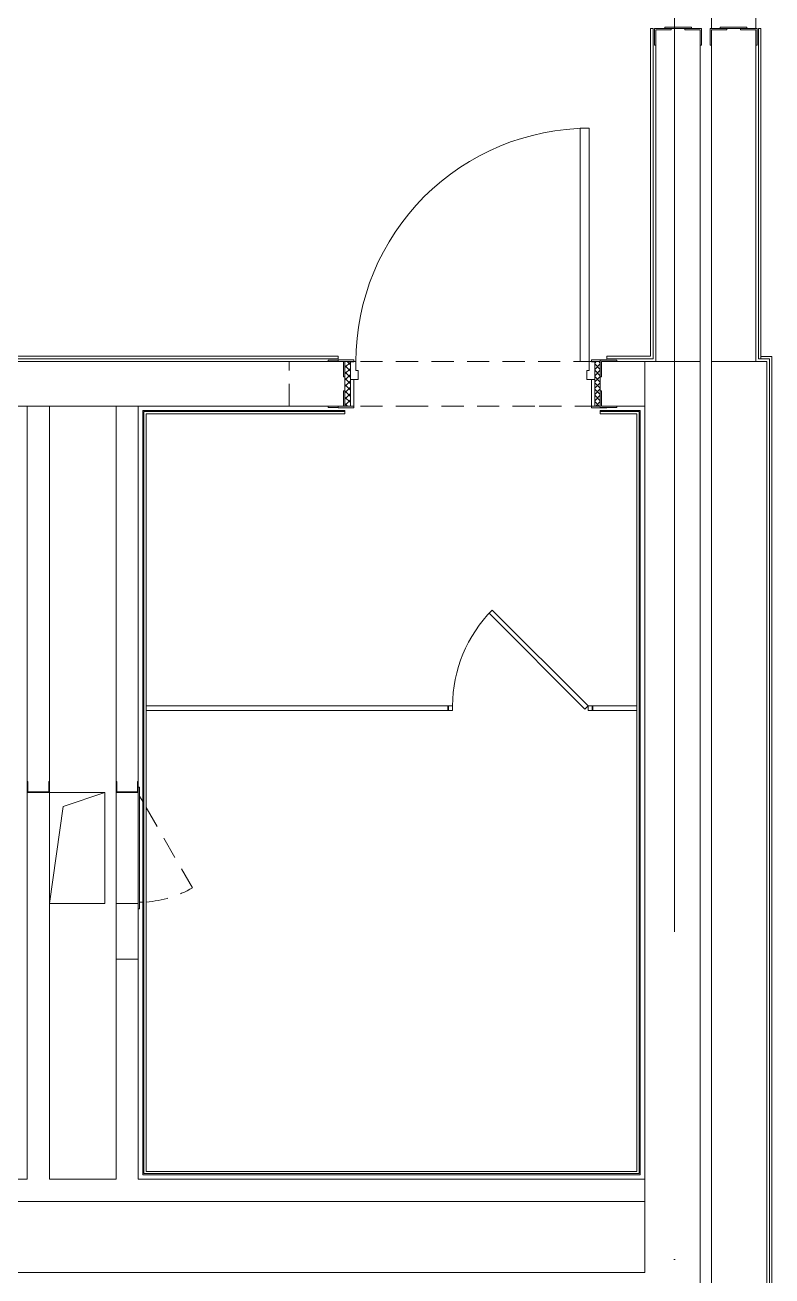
# Model space of a CAD drawing. Header units: millimetres. Extents: x 5993 to 95364, y 87345 to 143522.
# Drawn here: x 47656.8 to 47930.5, y 118906.1 to 119364.4 of the extents above; entities that cross this region are included whole.
import ezdxf

# ---------------------------------------------------------------- set-up
doc = ezdxf.new("R2010")
doc.units = ezdxf.units.MM
for name, pattern in [('200_ШТРИХ_ш1п0_6_', [160, 100, -60]), ('50_200_ШТРИХ_1Т_ш5_п1_п1_', [1400, 1000, -200, 0, -200]), ('Штрих короткий', [300, 150, -150])]:
    doc.linetypes.add(name, pattern=pattern)
for name, color, linetype, lineweight in [('0-2', 7, 'Continuous', 9), ('S-GRID-____-OTLN-1', 7, '50_200_ШТРИХ_1Т_ш5_п1_п1_', 9), ('Двери', 7, 'Continuous', 9), ('Каркас_Импост', 7, 'Continuous', 13), ('Каркас_Импост-1', 7, 'Continuous', 9), ('Обобщенные модели', 7, 'Continuous', 9), ('Общие ребра', 7, 'Continuous', 9), ('Окна', 7, 'Continuous', 9), ('Открывание в плане-2', 7, '200_ШТРИХ_ш1п0_6_', 9), ('Открывание-1', 7, 'Continuous', 9), ('Панель', 7, 'Continuous', 13), ('Панель-1', 7, 'Continuous', 9), ('Перемычка-1', 7, 'Штрих короткий', 9), ('Перемычка_Пунктирные линии-1', 7, '200_ШТРИХ_ш1п0_6_', 9), ('Проем', 7, 'Continuous', 35), ('Стены', 7, 'Continuous', 9), ('Стены-1', 7, 'Continuous', 13)]:
    doc.layers.add(name, color=color, linetype=linetype, lineweight=lineweight)

# ---------------------------------------------------------------- blocks, each defined once
blk = doc.blocks.new('DOR_ДУ_распашная__1Ст_Прямоугольная_ШЕР - Вн_650х2100h_Кабинки С_у-17949503-АИ2_01_План напольных покрытий и плинтусов 1го этажа _Часть 1_')
at = {"layer": 'Каркас_Импост'}
for p, q in [((-305.0000000000079, 10.00000000096534), (-325.0000000000085, 10.00000000096534)), ((-305.0000000000079, -9.999999999041306), (-305.0000000000079, 10.00000000096534)), ((304.9999999999918, 10.00000000095872), (304.9999999999918, -9.999999999041306)), ((324.9999999999917, 10.00000000095872), (304.9999999999918, 10.00000000095872)), ((-325.0000000000085, -9.999999999041306), (-305.0000000000079, -9.999999999041306)), ((304.9999999999918, -9.999999999041306), (324.9999999999917, -9.999999999041306))]:
    blk.add_line(p, q, dxfattribs=at)
at = {"layer": 'Открывание-1'}
blk.add_arc((304.9999999999673, 10.00000000095806), 609.9999999999748, 134.9999999999984, 180, dxfattribs=at)
at = {"layer": 'Панель-1'}
for p, q in [((-126.3351365237974, 441.3351365247462), (-140.4772721475285, 427.1930009010154)), ((-140.4772721475285, 427.1930009010154), (290.8578643762631, -4.142135622781105)), ((304.9999999999942, 10.00000000094984), (-126.3351365237974, 441.3351365247464)), ((290.8578643762631, -4.142135622781105), (304.9999999999942, 10.00000000094984))]:
    blk.add_line(p, q, dxfattribs=at)
at = {"layer": 'Проем'}
for p, q in [((-325.0000000000085, 10.00000000096534), (-325.0000000000085, -9.999999999041306)), ((324.9999999999917, -9.999999999041306), (324.9999999999917, 10.00000000095872))]:
    blk.add_line(p, q, dxfattribs=at)
blk = doc.blocks.new('Дверь_СКБ_1Ст_Внутренняя_ШЕР - СОШ_Д-11_Дв_1150x2100h_с_у МГН и персонала_ КЛГ-28021003-АИ2_01_План напольных покрытий и плинтусов 1го этажа _Часть 1_')
at = {"layer": 'Двери'}
h = blk.add_hatch(dxfattribs=at)
h.set_pattern_fill('FP_29', color=256, style=0, pattern_type=2)
h.set_pattern_definition([(135, (1726.411, 164.685), (-14.14213562373095, -14.14213562373095), []), (225, (1726.411, 164.685), (14.14213562373095, -14.14213562373095), [])])
h.paths.add_polyline_path([(562.5000000000714, -99.99999999989497), (587.500000000083, -99.99999999989497), (587.500000000083, 100.0000000000639), (562.5000000000714, 100.0000000000639), (562.5000000000714, -30.99999999990632)], flags=0)
at = {"layer": 'Каркас_Импост-1'}
h = blk.add_hatch(dxfattribs=at)
h.set_pattern_fill('FP_30', color=256, style=0, pattern_type=2)
h.set_pattern_definition([(45, (-396.384, 164.685), (-14.14213562373095, 14.14213562373095), []), (135, (-396.384, 164.685), (-14.14213562373095, -14.14213562373095), [])])
h.paths.add_polyline_path([(-537.4999999999385, -99.9999999999253), (-537.4999999999385, 100.0000000000682), (-562.4999999999328, 100.0000000000682), (-562.4999999999328, -99.9999999999253)], flags=0)
at = {"layer": 'Каркас_Импост'}
for p, q in [((-522.5000000000047, 107.999999999997), (-592.500000000005, 107.999999999997)), ((-592.500000000005, 107.999999999997), (-592.500000000005, 99.99999999999613)), ((-592.500000000005, 99.99999999999613), (-522.5000000000047, 99.99999999999613)), ((-537.5000000000049, 99.99999999999422), (-562.500000000005, 99.99999999999422)), ((-562.500000000005, 99.99999999999422), (-562.500000000005, -100.0000000000016)), ((-512.5000000000061, 100.0000000009477), (-537.5000000000068, 100.0000000009477)), ((-537.5000000000068, 100.0000000009477), (-537.5000000000068, 20.00000000094768)), ((-537.5000000000049, -100.0000000000016), (-537.5000000000049, 99.99999999999422)), ((-522.5000000000047, 99.99999999999613), (-537.5000000000049, 99.99999999999613)), ((-537.5000000000049, 99.99999999999613), (-537.5000000000049, 98.99999999999687)), ((-537.5000000000049, 98.99999999999687), (-522.5000000000047, 98.99999999999687)), ((-522.5000000000047, 99.99999999999613), (-522.5000000000047, 107.999999999997)), ((-522.5000000000047, 98.99999999999687), (-522.5000000000047, 99.99999999999613)), ((-512.5000000000061, 60.00000000094841), (-512.5000000000061, 100.0000000009477)), ((-502.5000000000056, 60.00000000094841), (-512.5000000000061, 60.00000000094841)), ((-502.5000000000056, 20.00000000094768), (-502.5000000000056, 60.00000000094841)), ((537.4999999999933, 60.00000000094841), (527.499999999994, 60.00000000094841)), ((527.499999999994, 60.00000000094841), (527.499999999994, 20.00000000094768)), ((537.4999999999933, 100.0000000009477), (537.4999999999933, 60.00000000094841)), ((562.4999999999933, 100.0000000009477), (537.4999999999933, 100.0000000009477)), ((617.4999999999964, 107.9999999999829), (547.499999999996, 107.9999999999829)), ((547.499999999996, 107.9999999999829), (547.499999999996, 99.99999999997168)), ((562.4999999999967, 99.99999999999594), (547.499999999996, 99.99999999999594)), ((547.499999999996, 99.99999999999594), (547.499999999996, 98.99999999999663)), ((547.499999999996, 99.99999999997168), (587.4999999999937, 99.99999999997168)), ((547.499999999996, 98.99999999999663), (562.4999999999967, 98.99999999999663)), ((562.4999999999933, 20.00000000094768), (562.4999999999933, 100.0000000009477)), ((587.4999999999964, 99.99999999999409), (562.4999999999958, 99.99999999999409)), ((562.4999999999958, 99.99999999999412), (562.4999999999958, -99.99999999997155)), ((562.4999999999967, 98.99999999999663), (562.4999999999967, 99.99999999999594)), ((617.4999999999964, 106.0000000000118), (617.4999999999964, 107.9999999999829)), ((-537.5000000000068, 20.00000000094768), (-502.5000000000056, 20.00000000094768)), ((-522.5000000000047, 19.99999999998391), (-537.5000000000049, 19.99999999998391)), ((-537.5000000000049, 19.99999999998391), (-537.5000000000049, -100.0000000000032)), ((-522.5000000000047, -100.0000000000032), (-522.5000000000047, 19.99999999998391)), ((527.499999999994, 20.00000000094768), (562.4999999999933, 20.00000000094768)), ((562.4999999999967, 19.99999999998368), (547.499999999996, 19.99999999998368)), ((547.499999999996, 19.99999999998368), (547.499999999996, -100.0000000000034)), ((562.4999999999967, -100.0000000000034), (562.4999999999967, 19.99999999998368)), ((587.4999999999964, -30.99999999997908), (587.4999999999964, 31.00000000001009)), ((-522.5000000000047, -100.0000000000032), (-592.500000000005, -100.0000000000032)), ((-592.500000000005, -100.0000000000032), (-592.500000000005, -107.9999999999984)), ((-592.500000000005, -107.9999999999984), (-522.5000000000047, -107.9999999999984)), ((-562.500000000005, -100.0000000000016), (-537.5000000000049, -100.0000000000016)), ((-537.5000000000049, -100.0000000000032), (-522.5000000000047, -100.0000000000032)), ((-522.5000000000047, -107.9999999999984), (-522.5000000000047, -100.0000000000032)), ((547.499999999996, -100.0000000000034), (562.4999999999967, -100.0000000000034)), ((587.4999999999935, -100.0000000000036), (547.4999999999957, -100.0000000000036)), ((547.4999999999957, -100.0000000000036), (547.4999999999957, -108.0000000000112)), ((547.4999999999957, -108.0000000000112), (617.499999999996, -108.0000000000112)), ((562.4999999999958, -99.99999999997151), (587.4999999999964, -99.99999999997151)), ((617.499999999996, -108.0000000000112), (617.499999999996, -105.9999999999818))]:
    blk.add_line(p, q, dxfattribs=at)
at = {"layer": 'Открывание-1'}
blk.add_arc((537.4999999999833, 100.0000000009466), 1049.999999999988, 89.99999999999898, 180, dxfattribs=at)
at = {"layer": 'Панель'}
for p, q in [((537.5000000000011, 1150.000000000936), (497.5000000000011, 1150.000000000936)), ((497.5000000000011, 1150.000000000936), (497.499999999996, 100.000000000936)), ((537.499999999996, 100.0000000009357), (537.5000000000011, 1150.000000000936)), ((497.499999999996, 100.000000000936), (537.499999999996, 100.000000000936))]:
    blk.add_line(p, q, dxfattribs=at)
blk = doc.blocks.new('Проем_Дверь_Прямоугольный - 2100х2400h_дверные проемы-28062654-АИ2_01_План напольных покрытий и плинтусов 1го этажа _Часть 1_')
at = {"layer": 'Перемычка-1'}
for p, q in [((1049.999999999992, 100.0000000009615), (-1050.000000000008, 100.0000000009615)), ((1049.999999999992, -100), (-1050.000000000008, -100))]:
    blk.add_line(p, q, dxfattribs=at)
blk = doc.blocks.new('Фахверк_СКБ_Уголок - 200_4010-27904266-АИ2_01_План напольных покрытий и плинтусов 1го этажа _Часть 1_')
at = {"layer": 'Обобщенные модели'}
for p, q in [((124.9999999999923, 156.000000000004), (49.9999999999917, 156.000000000004)), ((49.9999999999917, 156.000000000004), (49.9999999999917, 150.000000000004)), ((49.9999999999917, 150.000000000004), (118.9999999999916, 150.000000000004)), ((118.9999999999916, 150.000000000004), (118.9999999999916, 81.00000000000416)), ((124.9999999999923, 81.00000000000416), (124.9999999999923, 156.000000000004)), ((118.9999999999916, 81.00000000000416), (124.9999999999923, 81.00000000000416)), ((124.9999999999923, 19.00000000000962), (118.9999999999923, 19.00000000000962)), ((118.9999999999923, 19.00000000000962), (118.9999999999923, -49.99999999999012)), ((124.9999999999923, -55.99999999999062), (124.9999999999923, 19.00000000000962)), ((118.9999999999923, -49.99999999999012), (49.99999999999249, -49.99999999999012)), ((49.99999999999249, -49.99999999999012), (49.99999999999249, -55.99999999999062)), ((49.99999999999249, -55.99999999999062), (124.9999999999923, -55.99999999999062))]:
    blk.add_line(p, q, dxfattribs=at)
blk = doc.blocks.new('Проем_Дверь_Прямоугольный - 2100х2400h_дверные проемы-28062684-АИ2_01_План напольных покрытий и плинтусов 1го этажа _Часть 1_')
at = {"layer": 'Перемычка-1'}
for p, q in [((1049.999999999992, 100.0000000009615), (-1050.000000000008, 100.0000000009615)), ((1049.999999999992, -100), (-1050.000000000008, -100))]:
    blk.add_line(p, q, dxfattribs=at)
blk = doc.blocks.new('АР_Перемычка - АР_Перемычка-28021004-АИ2_01_План напольных покрытий и плинтусов 1го этажа _Часть 1_')
at = {"layer": 'Обобщенные модели'}
blk.add_line((-250, -99.99999999999349), (-242.0000000000001, -99.99999999999349), dxfattribs=at)
at = {"layer": 'Перемычка_Пунктирные линии-1'}
for p, q in [((-250, 100.0000000000065), (1150.000000000003, 100.0000000000065)), ((-250, -99.99999999999349), (-250, 100.0000000000065)), ((1150.000000000003, 31.0000000000083), (1150.000000000003, -30.99999999997837)), ((-250, -99.99999999999349), (275.000000000016, -99.99999999999349)), ((275.000000000016, -99.99999999999349), (875.0000000000198, -99.99999999999349)), ((875.0000000000198, -99.99999999999349), (1150.000000000003, -99.99999999999349))]:
    blk.add_line(p, q, dxfattribs=at)
blk = doc.blocks.new('154_Фахверк_СКБ_Швеллер - Тип_100_4010-28107991-АИ2_01_План напольных покрытий и плинтусов 1го этажа _Часть 1_')
at = {"layer": 'Обобщенные модели'}
for p, q in [((124.9999999999923, 49.99999999999013), (174.9999999999923, 49.99999999999013)), ((124.9999999999923, -50.00000000000986), (124.9999999999923, 49.99999999999013)), ((127.9999999999923, 46.99999999999012), (127.9999999999923, -47.00000000000985)), ((174.9999999999923, 46.99999999999012), (127.9999999999923, 46.99999999999012)), ((174.9999999999923, 49.99999999999013), (174.9999999999923, 46.99999999999012)), ((174.9999999999923, -50.00000000000986), (124.9999999999923, -50.00000000000986)), ((127.9999999999923, -47.00000000000985), (174.9999999999923, -47.00000000000985)), ((174.9999999999923, -47.00000000000985), (174.9999999999923, -50.00000000000986))]:
    blk.add_line(p, q, dxfattribs=at)
blk = doc.blocks.new('154_Стойка_СКБ_Уголок - СМ-2230_200-V195-АИ2_01_План напольных покрытий и плинтусов 1го этажа _Часть 1_')
at = {"layer": 'Обобщенные модели'}
for p, q in [((130.9999999999933, 81.00000000001329), (130.9999999999933, 150.0000000000131)), ((199.9999999999932, 156.0000000000131), (154.9999999999658, 156.0000000000131)), ((154.9999999999631, 150.0000000000131), (199.9999999999932, 150.0000000000131)), ((199.9999999999932, 150.0000000000131), (199.9999999999932, 156.0000000000131)), ((124.9999999999926, 81.00000000001329), (130.9999999999933, 81.00000000001329)), ((130.9999999999922, 19.00000000001329), (124.9999999999923, 19.00000000001329)), ((130.9999999999922, -49.99999999998694), (130.9999999999922, 19.00000000001329)), ((199.9999999999924, -49.99999999998694), (154.9999999999621, -49.99999999998694)), ((154.9999999999653, -55.99999999998696), (199.9999999999924, -55.99999999998696)), ((199.9999999999924, -55.99999999998696), (199.9999999999924, -49.99999999998694))]:
    blk.add_line(p, q, dxfattribs=at)
blk = doc.blocks.new('154_Стойка_СКБ_Уголок - СМ-2530_200-28213945-АИ2_01_План напольных покрытий и плинтусов 1го этажа _Часть 1_')
at = {"layer": 'Обобщенные модели'}
for p, q in [((124.9999999999926, 156.0000000000131), (124.9999999999926, 81.00000000001329)), ((199.9999999999932, 156.0000000000131), (124.9999999999926, 156.0000000000131)), ((130.9999999999933, 81.00000000001329), (130.9999999999933, 150.0000000000131)), ((130.9999999999933, 150.0000000000131), (199.9999999999932, 150.0000000000131)), ((199.9999999999932, 150.0000000000131), (199.9999999999932, 156.0000000000131)), ((124.9999999999926, 81.00000000001329), (130.9999999999933, 81.00000000001329)), ((130.9999999999922, 19.00000000001329), (124.9999999999923, 19.00000000001329)), ((124.9999999999923, 19.00000000001329), (124.9999999999923, -55.99999999998696)), ((130.9999999999922, -49.99999999998694), (130.9999999999922, 19.00000000001329)), ((124.9999999999923, -55.99999999998696), (199.9999999999924, -55.99999999998696)), ((199.9999999999924, -49.99999999998694), (130.9999999999922, -49.99999999998694)), ((199.9999999999924, -55.99999999998696), (199.9999999999924, -49.99999999998694))]:
    blk.add_line(p, q, dxfattribs=at)
blk = doc.blocks.new('Стойка_Влож_Полоса боковая - Полоса-28213942-АИ2_01_План напольных покрытий и плинтусов 1го этажа _Часть 1_')
at = {"layer": 'Обобщенные модели'}
for p, q in [((-5.000000000000048, 59.99999999999998), (0, 59.99999999999998)), ((-5.000000000000048, -59.99999999999998), (-5.000000000000048, 59.99999999999998)), ((0, 31.00000000000225), (0, -30.9999999999959)), ((0, -59.99999999999998), (-5.000000000000048, -59.99999999999998))]:
    blk.add_line(p, q, dxfattribs=at)
blk = doc.blocks.new('AR_Отверстие Ниша - Лючок-32401590-АИ2_01_План напольных покрытий и плинтусов 1го этажа _Часть 1_')
at = {"layer": 'Окна'}
for p, q in [((-250.000000000008, 50.00000000000002), (249.999999999992, 50.00000000000002)), ((249.999999999992, 50.00000000000002), (249.999999999992, -50.00000015199998)), ((249.999999999992, -50.00000015199998), (-250.000000000008, -50.00000015199998))]:
    blk.add_line(p, q, dxfattribs=at)
blk = doc.blocks.new('Л_Общий_Лючок - Лючок-29753606-АИ2_01_План напольных покрытий и плинтусов 1го этажа _Часть 1_')
at = {"layer": 'Окна'}
for p, q in [((-23.9999999999984, 0), (-23.9999999999984, -6.00000000000021)), ((5.211298059748515e-12, 0), (-23.9999999999984, 0)), ((524, 0), (524, -6.00000000000021)), ((-23.9999999999984, -6.00000000000021), (524, -6.00000000000021))]:
    blk.add_line(p, q, dxfattribs=at)
at = {"layer": 'Открывание в плане-2'}
for p, q in [((433.3782217350953, -34.99999999999783), (71.3796029531977, -244.0000000000019)), ((483.6076951545783, -6.000000000005758), (459.3589838486361, -19.99999999999316))]:
    blk.add_line(p, q, dxfattribs=at)
for start, end in [(180.7080455512069, 182.3601518373535), (184.1302657153695, 209.9999999999999)]:
    blk.add_arc((494.0000000000027, -8.459899447643693e-15), 487.9999999999999, start, end, dxfattribs=at)
blk = doc.blocks.new('АР_Перемычка1 - АР_Перемычка 2-29764253-АИ2_01_План напольных покрытий и плинтусов 1го этажа _Часть 1_')
at = {"layer": 'Перемычка_Пунктирные линии-1'}
for p, q in [((499.9999999999966, 49.9999999999935), (750.0000000000033, 49.9999999999935)), ((750.0000000000033, -50.00000000000646), (750.0000000000033, 49.9999999999935)), ((499.9999999999966, -50.00000000000646), (750.0000000000033, -50.00000000000646))]:
    blk.add_line(p, q, dxfattribs=at)
blk = doc.blocks.new('AR_Отверстие прямоугольное _в плите_ - AR_Отверстие прямоугольное _в плите_-V219-АИ2_01_План напольных покрытий и плинтусов 1го этажа _Часть 1_')
at = {"layer": 'Обобщенные модели'}
for p, q in [((125.0000000376036, 250.0000000752069), (-125.0000000375963, 250.0000000752069)), ((-62.50000001879635, 187.5000000564069), (125.0000000376036, 250.0000000752069)), ((125.0000000376036, -250.0000000751931), (125.0000000376036, 250.0000000752069)), ((-125.0000000375963, -250.0000000751931), (-62.50000001879635, 187.5000000564069)), ((-125.0000000375963, -250.0000000751931), (125.0000000376036, -250.0000000751931))]:
    blk.add_line(p, q, dxfattribs=at)

msp = doc.modelspace()

# ---------------------------------------------------------------- linework, layer by layer
at = {"layer": 'S-GRID-____-OTLN-1', "color": 251, "ltscale": 0.6, "true_color": 0x636466}
msp.add_line((47894.73025185202, 117351.9831757817), (47894.73025185207, 121495.1033969507), dxfattribs=at)
at = {"layer": 'Общие ребра'}
for p, q in [((47887.91431232874, 119241.0804210972), (47904.19341155005, 119241.0804210972)), ((47904.19341155005, 119241.0804210972), (47887.91431232874, 119241.0804210972)), ((47773.96061777952, 119222.7664344732), (47700.29769380305, 119222.7664344732)), ((47700.29769380305, 119221.9524795122), (47700.29769380305, 119222.7664344732)), ((47880.9956951597, 119222.7664344732), (47867.5654383021, 119222.7664344732)), ((47880.9956951597, 119222.7664344732), (47881.80965012075, 119222.7664344732)), ((47881.80965012075, 118944.3938377887), (47881.80965012075, 119222.7664344732)), ((47700.29769380305, 119221.9524795122), (47700.29769380305, 118943.5798828276)), ((47701.11164876413, 118943.5798828276), (47700.29769380305, 118943.5798828276)), ((47701.11164876413, 118943.5798828276), (47881.80965012075, 118943.5798828276)), ((47881.80965012075, 118944.3938377887), (47881.80965012075, 118943.5798828276))]:
    msp.add_line(p, q, dxfattribs=at)
at = {"layer": 'Стены'}
for p, q in [((47885.96082042217, 119243.0339130038), (47885.96082042217, 119363.1736652571)), ((47885.96082042217, 119363.1736652571), (47886.93756637548, 119363.1736652571)), ((47886.93756637548, 119363.1736652571), (47886.93756637548, 119242.0571670505)), ((47925.51903152998, 119242.0571670505), (47925.51903152998, 119363.1736652571)), ((47926.41438198715, 119363.1736652571), (47925.51903152998, 119363.1736652571)), ((47926.41438198715, 119363.1736652571), (47926.41438198715, 119242.0571670505)), ((47581.05329200694, 119243.0339130038), (47771.5187528963, 119243.0339130038)), ((47771.5187528963, 119242.0571670505), (47581.05329200694, 119242.0571670505)), ((47771.5187528963, 119243.0339130038), (47771.5187528963, 119242.0571670505)), ((47870.00730318532, 119243.0339130038), (47885.96082042217, 119243.0339130038)), ((47870.00730318532, 119243.0339130038), (47870.00730318532, 119242.0571670505)), ((47886.93756637548, 119242.0571670505), (47870.00730318532, 119242.0571670505)), ((47929.5888063353, 119242.0571670505), (47925.51903152998, 119242.0571670505)), ((47926.41438198715, 119242.9525175077), (47930.48415679247, 119242.9525175077)), ((47929.5888063353, 118533.753559931), (47929.5888063353, 119242.0571670505)), ((47930.48415679247, 119242.9525175077), (47930.48415679247, 118532.8582094739))]:
    msp.add_line(p, q, dxfattribs=at)
at = {"layer": 'Стены-1'}
for p, q in [((47887.91431232874, 119357.0690030491), (47887.91431232874, 119241.0804210972)), ((47904.19341155005, 119241.0804210972), (47904.19341155005, 119357.0690030491)), ((47908.26318635538, 119357.0690030491), (47908.26318635538, 119241.0804210972)), ((47924.5422855767, 119241.0804210972), (47924.5422855767, 119357.0690030491)), ((47767.85595557152, 119241.0804210972), (47581.05329200691, 119241.0804210972)), ((47883.84453752342, 119241.0804210972), (47873.67010051008, 119241.0804210972)), ((47883.84453752342, 119224.8013218759), (47883.84453752342, 119241.0804210972)), ((47883.84453752342, 119241.0804210972), (47883.84453752339, 118907.3588870602)), ((47887.91431232874, 119241.0804210972), (47883.84453752342, 119241.0804210972)), ((47904.19341155005, 118589.9164522446), (47904.19341155005, 119241.0804210972)), ((47908.26318635538, 119241.0804210972), (47924.5422855767, 119241.0804210972)), ((47908.26318635538, 119241.0804210972), (47908.26318635538, 118585.8466774392)), ((47928.61206038205, 119241.0804210972), (47908.26318635538, 119241.0804210972)), ((47928.61206038205, 118585.8466774392), (47928.61206038205, 119241.0804210972)), ((47581.05329200691, 119224.8013218759), (47767.85595557152, 119224.8013218759)), ((47665.70460795774, 119224.8013218759), (47657.5650583471, 119224.8013218759)), ((47657.5650583471, 119224.8013218759), (47657.5650583471, 119087.2429334558)), ((47665.70460795774, 119087.2429334558), (47665.70460795774, 119224.8013218759)), ((47690.12325678972, 119224.8013218759), (47690.12325678972, 119087.2429334558)), ((47698.26280640039, 119224.8013218759), (47690.12325678972, 119224.8013218759)), ((47698.26280640039, 119087.2429334558), (47698.26280640039, 119224.8013218759)), ((47773.96061777952, 119223.1734119538), (47699.89071632254, 119223.1734119538)), ((47699.89071632254, 119223.1734119538), (47699.89071632254, 119222.7664344732)), ((47699.89071632254, 119222.7664344732), (47699.89071632254, 119221.9524795122)), ((47773.96061777952, 119221.9524795122), (47773.96061777952, 119223.1734119538)), ((47880.9956951597, 119223.1734119538), (47867.5654383021, 119223.1734119538)), ((47867.5654383021, 119223.1734119538), (47867.5654383021, 119221.9524795122)), ((47873.67010051008, 119224.8013218759), (47883.84453752342, 119224.8013218759)), ((47881.80965012075, 119223.1734119538), (47880.9956951597, 119223.1734119538)), ((47882.21662760129, 119223.1734119538), (47881.80965012075, 119223.1734119538)), ((47882.21662760129, 118944.3938377887), (47882.21662760129, 119223.1734119538)), ((47699.89071632254, 119221.9524795122), (47699.89071632254, 118943.1729053471)), ((47701.11164876413, 119221.9524795122), (47773.96061777952, 119221.9524795122)), ((47701.11164876413, 118944.3938377887), (47701.11164876413, 119221.9524795122)), ((47867.5654383021, 119221.9524795122), (47880.9956951597, 119221.9524795122)), ((47880.9956951597, 119221.9524795122), (47880.9956951597, 118944.3938377887)), ((47811.80952346908, 119114.917402132), (47701.11164876413, 119114.917402132)), ((47701.11164876413, 119114.917402132), (47701.11164876413, 119113.2894922099)), ((47701.11164876413, 119113.2894922099), (47811.80952346908, 119113.2894922099)), ((47880.9956951597, 119114.917402132), (47864.71659593836, 119114.917402132)), ((47864.71659593836, 119113.2894922099), (47880.9956951597, 119113.2894922099)), ((47880.9956951597, 119113.2894922099), (47880.9956951597, 119114.917402132)), ((47657.5650583471, 119083.1731586505), (47657.5650583471, 118941.544995425)), ((47665.70460795774, 118941.544995425), (47665.70460795774, 119083.1731586505)), ((47690.12325678972, 119042.4754105972), (47690.12325678972, 118941.544995425)), ((47698.26280640039, 118941.544995425), (47698.26280640039, 119040.5219186906)), ((47699.89071632254, 118943.1729053471), (47700.29769380305, 118943.1729053471)), ((47700.29769380305, 118943.1729053471), (47701.11164876413, 118943.1729053471)), ((47880.9956951597, 118944.3938377887), (47701.11164876413, 118944.3938377887)), ((47701.11164876413, 118943.1729053471), (47882.21662760129, 118943.1729053471)), ((47882.21662760129, 118943.5798828276), (47882.21662760129, 118944.3938377887)), ((47882.21662760129, 118943.1729053471), (47882.21662760129, 118943.5798828276)), ((47657.5650583471, 118941.544995425), (47631.84408157742, 118941.544995425)), ((47690.12325678972, 118941.544995425), (47665.70460795774, 118941.544995425)), ((47883.84453752342, 118941.544995425), (47698.26280640039, 118941.544995425)), ((47883.84453752342, 118933.4054458143), (47883.84453752342, 118941.544995425)), ((47629.89058967085, 118933.4054458143), (47883.84453752342, 118933.4054458143)), ((47883.84453752339, 118907.3588870602), (47440.23908374253, 118907.3588870602))]:
    msp.add_line(p, q, dxfattribs=at)

# ---------------------------------------------------------------- block references
at = {"layer": '0-2', "xscale": 0.08139549610658335, "yscale": 0.08139549610658335, "zscale": 0.08139549610658335}
for name, p, rotation in [('Проем_Дверь_Прямоугольный - 2100х2400h_дверные проемы-28062654-АИ2_01_План напольных покрытий и плинтусов 1го этажа _Часть 1_', (47896.05386193938, 119448.638936169), 89.99999999999986), ('Проем_Дверь_Прямоугольный - 2100х2400h_дверные проемы-28062684-АИ2_01_План напольных покрытий и плинтусов 1го этажа _Часть 1_', (47916.40273596605, 119448.638936169), 270), ('154_Стойка_СКБ_Уголок - СМ-2530_200-28213945-АИ2_01_План напольных покрытий и плинтусов 1го этажа _Часть 1_', (47891.98408713406, 119373.3481022704), 269.9999999999998), ('Стойка_Влож_Полоса боковая - Полоса-28213942-АИ2_01_План напольных покрытий и плинтусов 1го этажа _Часть 1_', (47896.05386193938, 119363.1736652571), 269.9999999999998), ('154_Стойка_СКБ_Уголок - СМ-2530_200-28213945-АИ2_01_План напольных покрытий и плинтусов 1го этажа _Часть 1_', (47912.33296116072, 119373.3481022704), 270), ('Стойка_Влож_Полоса боковая - Полоса-28213942-АИ2_01_План напольных покрытий и плинтусов 1го этажа _Часть 1_', (47916.40273596605, 119363.1736652571), 270), ('154_Стойка_СКБ_Уголок - СМ-2230_200-V195-АИ2_01_План напольных покрытий и плинтусов 1го этажа _Часть 1_', (47784.13505479283, 119237.0106462919), 180), ('Фахверк_СКБ_Уголок - 200_4010-27904266-АИ2_01_План напольных покрытий и плинтусов 1го этажа _Часть 1_', (47877.73987531543, 119237.0106462919), 180), ('154_Фахверк_СКБ_Швеллер - Тип_100_4010-28107991-АИ2_01_План напольных покрытий и плинтусов 1го этажа _Часть 1_', (47661.63483315242, 119072.9987216371), 89.99999999999987), ('154_Фахверк_СКБ_Швеллер - Тип_100_4010-28107991-АИ2_01_План напольных покрытий и плинтусов 1го этажа _Часть 1_', (47694.19303159506, 119072.9987216371), 89.9999999999999), ('Л_Общий_Лючок - Лючок-29753606-АИ2_01_План напольных покрытий и плинтусов 1го этажа _Часть 1_', (47698.26280640039, 119042.4754105972), 89.9999999999999), ('AR_Отверстие Ниша - Лючок-32401590-АИ2_01_План напольных покрытий и плинтусов 1го этажа _Часть 1_', (47694.19303159506, 119062.8242846238), 269.9999999999999), ('АР_Перемычка1 - АР_Перемычка 2-29764253-АИ2_01_План напольных покрытий и плинтусов 1го этажа _Часть 1_', (47694.19303159506, 119083.1731586505), 269.9999999999999)]:
    msp.add_blockref(name, p, dxfattribs=dict(at, rotation=rotation))
for name, p in [('Дверь_СКБ_1Ст_Внутренняя_ШЕР - СОШ_Д-11_Дв_1150x2100h_с_у МГН и персонала_ КЛГ-28021003-АИ2_01_План напольных покрытий и плинтусов 1го этажа _Часть 1_', (47819.74558433947, 119232.9408714866)), ('АР_Перемычка - АР_Перемычка-28021004-АИ2_01_План напольных покрытий и плинтусов 1го этажа _Часть 1_', (47773.96061777952, 119232.9408714866)), ('DOR_ДУ_распашная__1Ст_Прямоугольная_ШЕР - Вн_650х2100h_Кабинки С_у-17949503-АИ2_01_План напольных покрытий и плинтусов 1го этажа _Часть 1_', (47838.26305970372, 119114.1034471709)), ('AR_Отверстие прямоугольное _в плите_ - AR_Отверстие прямоугольное _в плите_-V219-АИ2_01_План напольных покрытий и плинтусов 1го этажа _Часть 1_', (47675.87904497115, 119062.8242846238))]:
    msp.add_blockref(name, p, dxfattribs=at)

doc.saveas('drawing.dxf')
